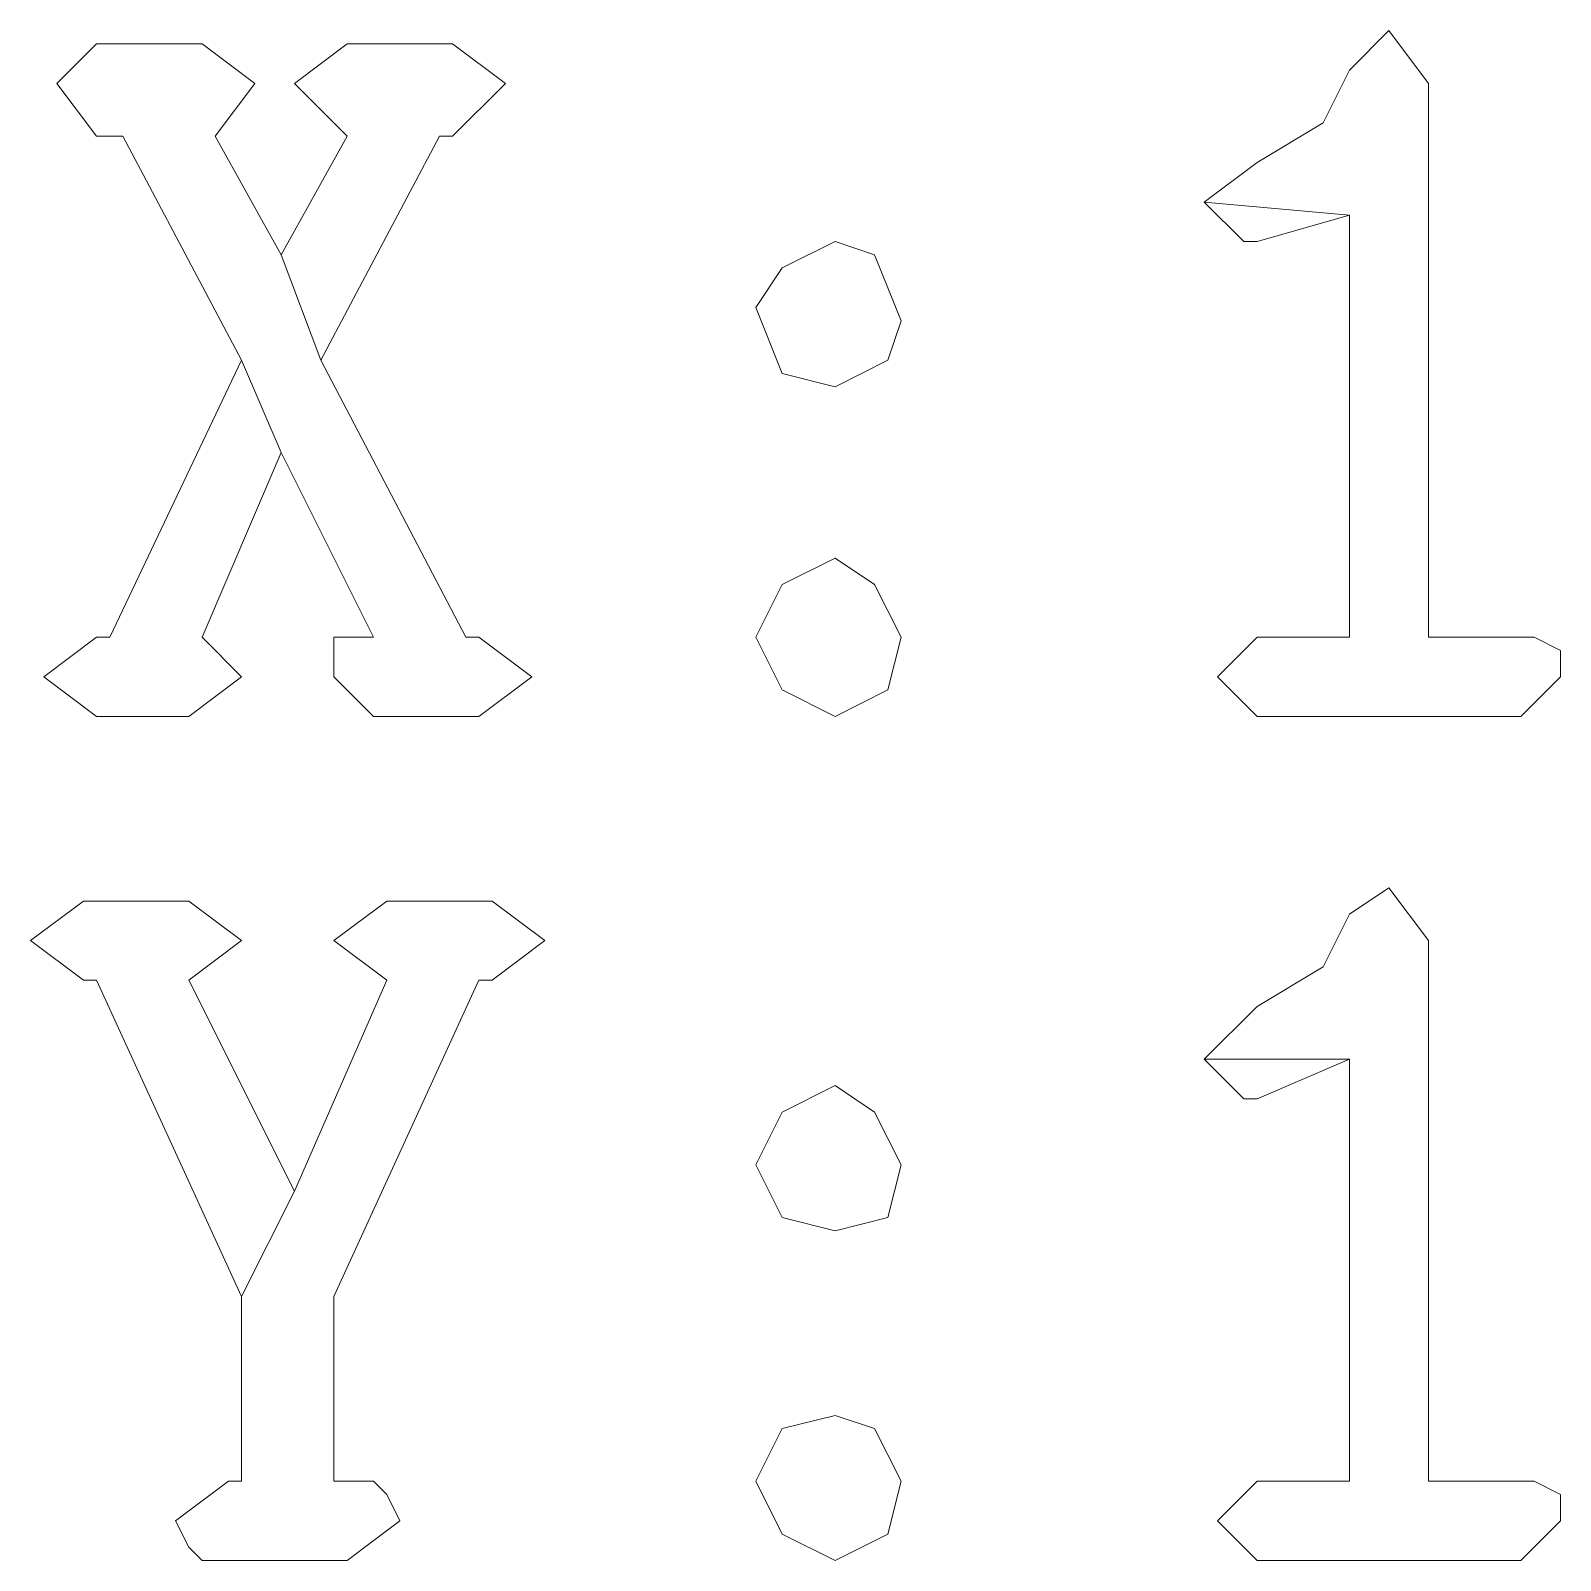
# Model space of a CAD drawing. Extents: x 3411 to 238236, y 6926 to 86361.
# Drawn here: x 141493.4 to 141583.7, y 36271.1 to 36361.4 of the extents above; entities that cross this region are included whole.
import ezdxf

# ---------------------------------------------------------------- set-up
doc = ezdxf.new("R2010")
doc.units = 13
doc.header["$MEASUREMENT"] = 0
doc.layers.add('L3D0 Base', color=3, linetype='Continuous')

msp = doc.modelspace()

# ---------------------------------------------------------------- linework, layer by layer
at = {"layer": 'L3D0 Base', "lineweight": 0}
for points in [[(141573.618, 36361.446), (141571.282, 36359.109), (141569.724, 36355.994), (141565.831, 36353.658), (141562.715, 36351.321), (141571.282, 36350.542), (141571.282, 36325.621), (141565.831, 36325.621), (141563.494, 36323.285), (141565.831, 36320.948), (141581.406, 36320.948), (141583.743, 36323.285), (141583.743, 36324.842), (141582.185, 36325.621), (141581.406, 36325.621), (141575.955, 36325.621), (141575.955, 36358.33)], [(141503.527, 36360.667), (141497.297, 36360.667), (141494.96, 36358.33), (141497.297, 36355.215), (141498.854, 36355.215), (141505.863, 36341.976), (141508.2, 36336.524), (141513.651, 36325.621), (141511.315, 36325.621), (141511.315, 36323.285), (141513.651, 36320.948), (141519.882, 36320.948), (141522.997, 36323.285), (141519.882, 36325.621), (141519.103, 36325.621), (141510.536, 36341.976), (141508.2, 36348.206), (141504.306, 36355.215), (141506.642, 36358.33)], [(141518.324, 36360.667), (141512.094, 36360.667), (141508.979, 36358.33), (141512.094, 36355.215), (141508.2, 36348.206), (141510.536, 36341.976), (141517.545, 36355.215), (141518.324, 36355.215), (141521.439, 36358.33)], [(141562.715, 36351.321), (141565.052, 36348.985), (141565.831, 36348.985), (141571.282, 36350.542)], [(141540.909, 36348.985), (141537.794, 36347.427), (141536.236, 36345.091), (141537.794, 36341.197), (141540.909, 36340.418), (141544.024, 36341.976), (141544.803, 36344.312), (141543.246, 36348.206)], [(141505.863, 36341.976), (141498.076, 36325.621), (141497.297, 36325.621), (141494.182, 36323.285), (141497.297, 36320.948), (141502.748, 36320.948), (141505.863, 36323.285), (141503.527, 36325.621), (141508.2, 36336.524)], [(141540.909, 36330.294), (141537.794, 36328.736), (141536.236, 36325.621), (141537.794, 36322.506), (141540.909, 36320.948), (141544.024, 36322.506), (141544.803, 36325.621), (141543.246, 36328.736)], [(141573.618, 36310.824), (141571.282, 36309.266), (141569.724, 36306.151), (141565.831, 36303.815), (141562.715, 36300.7), (141571.282, 36300.7), (141571.282, 36275.778), (141565.831, 36275.778), (141563.494, 36273.442), (141565.831, 36271.106), (141581.406, 36271.106), (141583.743, 36273.442), (141583.743, 36275), (141582.185, 36275.778), (141581.406, 36275.778), (141575.955, 36275.778), (141575.955, 36307.709)], [(141502.748, 36310.045), (141496.518, 36310.045), (141493.403, 36307.709), (141496.518, 36305.372), (141497.297, 36305.372), (141505.863, 36286.681), (141508.979, 36292.912), (141502.748, 36305.372), (141505.863, 36307.709)], [(141520.661, 36310.045), (141514.43, 36310.045), (141511.315, 36307.709), (141514.43, 36305.372), (141508.979, 36292.912), (141505.863, 36286.681), (141505.863, 36275.778), (141505.085, 36275.778), (141501.969, 36273.442), (141502.748, 36271.884), (141503.527, 36271.106), (141505.085, 36271.106), (141512.094, 36271.106), (141515.209, 36273.442), (141514.43, 36275), (141513.651, 36275.778), (141512.094, 36275.778), (141511.315, 36275.778), (141511.315, 36286.681), (141519.882, 36305.372), (141520.661, 36305.372), (141523.776, 36307.709)], [(141562.715, 36300.7), (141565.052, 36298.363), (141565.831, 36298.363), (141571.282, 36300.7)], [(141540.909, 36299.142), (141537.794, 36297.585), (141536.236, 36294.469), (141537.794, 36291.354), (141540.909, 36290.575), (141544.024, 36291.354), (141544.803, 36294.469), (141543.246, 36297.585)], [(141540.909, 36279.672), (141537.794, 36278.894), (141536.236, 36275.778), (141537.794, 36272.663), (141540.909, 36271.106), (141544.024, 36272.663), (141544.803, 36275.778), (141543.246, 36278.894)]]:
    msp.add_lwpolyline(points, close=True, dxfattribs=at)

doc.saveas('drawing.dxf')
